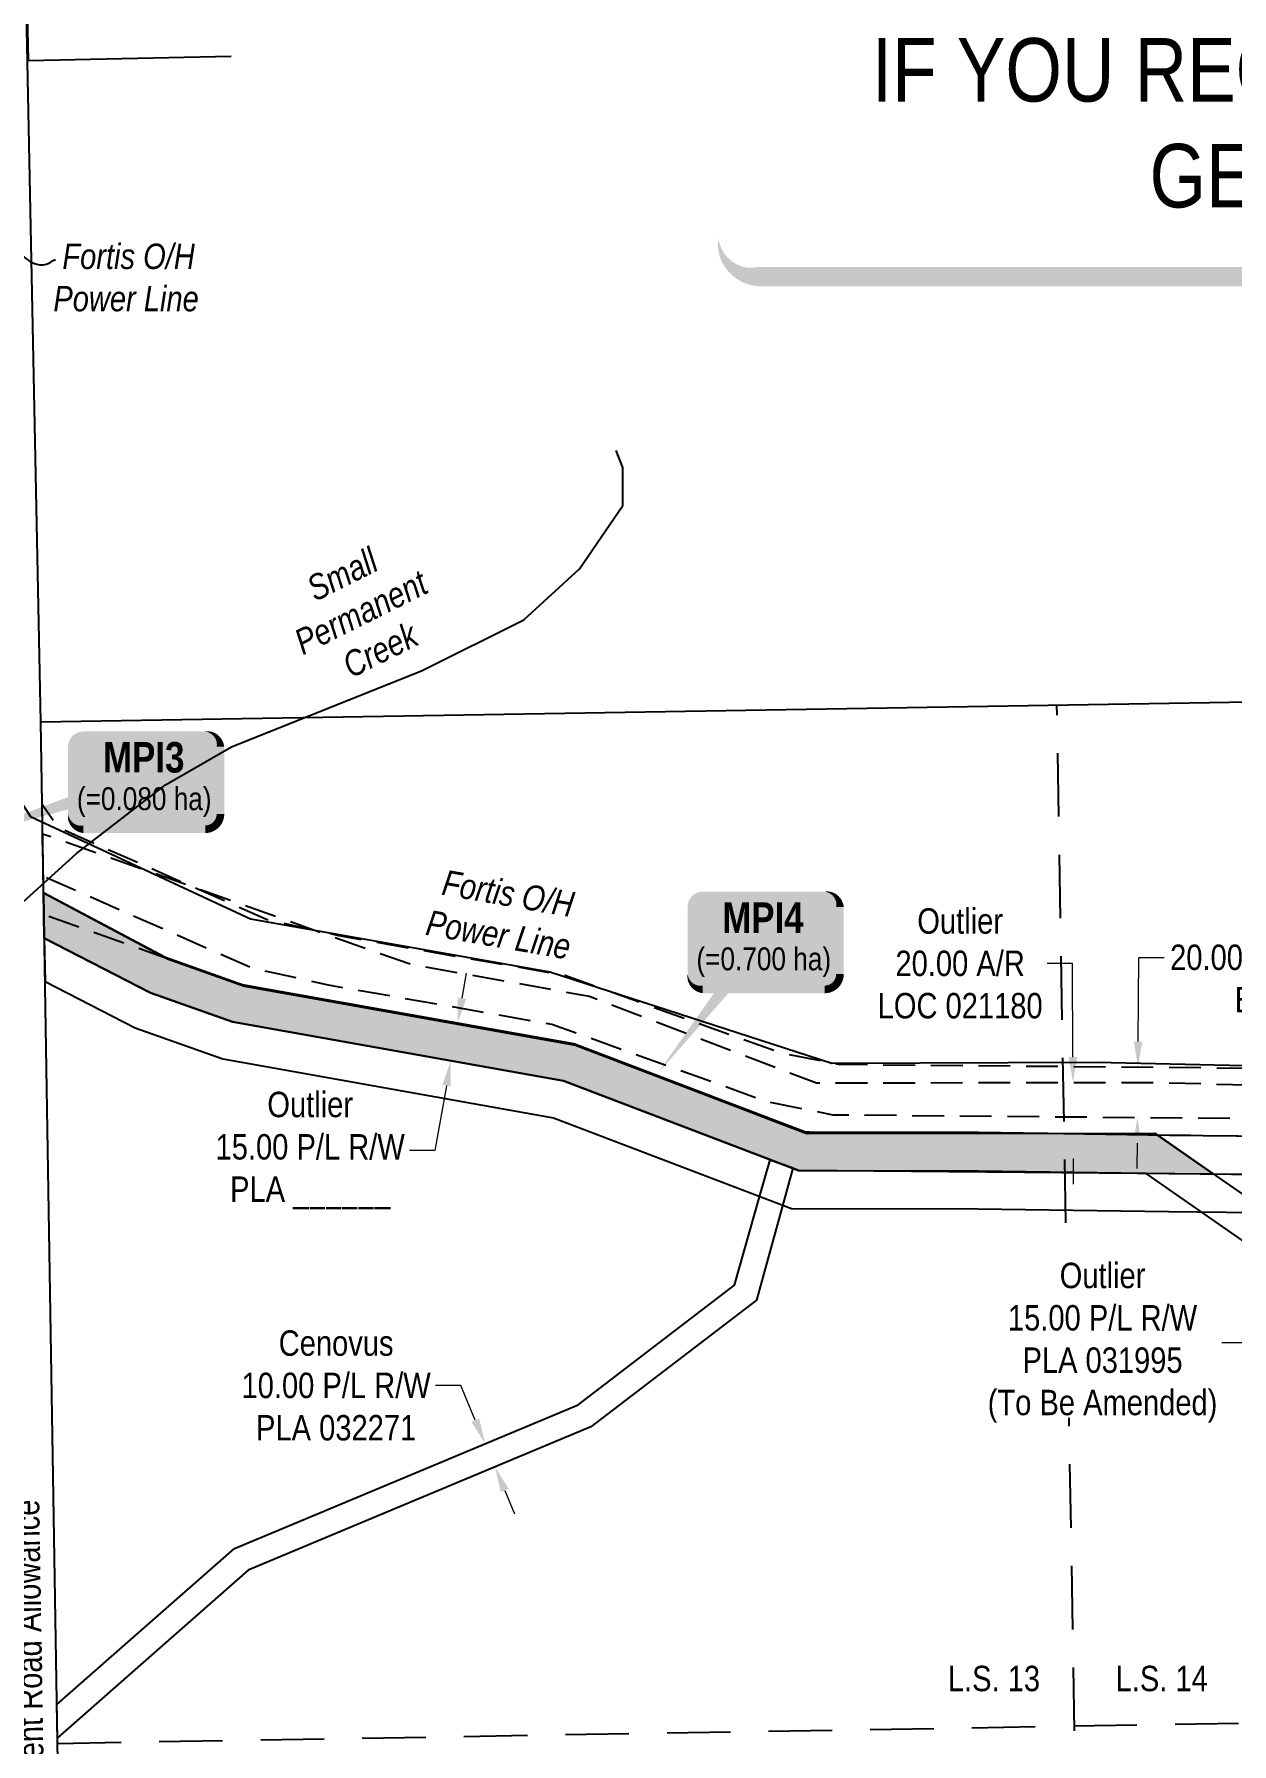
# Model space of a CAD drawing. Extents: x 585085 to 587865, y 5988993 to 5990821.
# Drawn here: x 586020 to 586491, y 5989511 to 5990184 of the extents above; entities that cross this region are included whole.
import ezdxf
from ezdxf.enums import TextEntityAlignment as Align

# ---------------------------------------------------------------- set-up
doc = ezdxf.new("R2010")
doc.units = 0
doc.header["$LTSCALE"] = 5
doc.header["$PDSIZE"] = 0.5
for name, pattern in [('foc-ACCESSROAD', [3.75, 2.5, -1.25]), ('foc-FLOWLINE', [3.75, 2.5, -1.25]), ('foc-LSD', [8, 5, -3])]:
    doc.linetypes.add(name, pattern=pattern)
doc.layers.get('Defpoints').update_dxf_attribs({"color": 9})
for name, color, linetype in [('AS-POWER', 104, 'foc-POWER'), ('C-AR', 13, 'foc-ACCESSROAD'), ('C-RW', 13, 'Continuous'), ('F-EZE', 190, 'foc-FLOWLINE'), ('F-RW', 190, 'Continuous'), ('L-ROAD-T', 7, 'Continuous'), ('L-SEC', 7, 'Continuous'), ('L-SECTION-LSD', 7, 'foc-LSD'), ('L-TITLEDB', 4, 'Continuous'), ('P-TEMP-BLOCKS', 250, 'Continuous'), ('P-TEMP-H', 41, 'Continuous'), ('P-TEMP_WORKSPACE', 46, 'Continuous'), ('T-CREEK', 160, 'Continuous'), ('T-WATER-T', 170, 'Continuous')]:
    doc.layers.add(name, color=color, linetype=linetype)
for name, color, linetype, lineweight in [('C-AR-T', 13, 'Continuous', 9), ('C-RW-T', 13, 'Continuous', 9), ('F-EZE-T', 190, 'Continuous', 9), ('F-RW-T', 190, 'Continuous', 9)]:
    doc.layers.add(name, color=color, linetype=linetype, lineweight=lineweight)
doc.layers.add('DISCLAIMER', color=7, linetype='Continuous', plot=False)
doc.styles.add('100L', font='ARIALN.TTF', dxfattribs={"height": 11})
doc.styles.add('80', font='ARIALN.TTF', dxfattribs={"height": 10})
doc.styles.add('80CG', font='ARIALN.TTF', dxfattribs={"height": 10})
doc.styles.add('80L', font='ARIALN.TTF', dxfattribs={"height": 10})
doc.styles.add('BOLD', font='ARIALNB.TTF')
doc.styles.add('foc-LtypeFont', font='ARIALN.TTF', dxfattribs={"height": 7.35})
doc.styles.add('MtXpl_Arial_Narrow', font='ARIALNI.TTF')
doc.linetypes.add('foc-POWER', pattern='A,6,-1,["P",foc-LtypeFont,S=0.2,R=0,X=-0.625,Y=-0.75],-1.24,4', length=12.24)
doc.linetypes.add('foc-TOPO-flowdirection-NOLINE', pattern='A,0,[">",foc-LtypeFont,S=0.3,R=0,X=0,Y=-0.945],-20,[">",foc-LtypeFont,S=0.3,R=0,X=0,Y=-0.945],0', length=20)
doc.dimstyles.new('Compass 5 000', dxfattribs={"dimscale": 5, "dimtxt": 9, "dimasz": 2, "dimexe": 0.2, "dimexo": 0.0625, "dimgap": 0.5, "dimtad": 0, "dimtih": 1, "dimtoh": 1, "dimzin": 0, "dimdsep": 46, "dimtxsty": '80CG', "dimcen": 0.1, "dimse1": 1, "dimse2": 1, "dimclrd": 256, "dimclrt": 256, "dimaunit": 1, "dimadec": 4, "dimazin": 0, "dimtfac": 0.06, "dimtofl": 0, "dimtmove": 0, "dimatfit": 1, "dimfxl": 0.2, "dimtolj": 1, "dimtzin": 0, "dimlwd": -1, "dimarcsym": 0})

# ---------------------------------------------------------------- blocks, each defined once
blk = doc.blocks.new('*D376')
at = {"layer": 'C-AR-T', "transparency": 16777216}
for p, q in [((586428.67, 5989818.27), (586418.67, 5989818.27)), ((586428.78, 5989781.42), (586428.67, 5989818.27)), ((586428.9, 5989741.44), (586428.93, 5989731.44))]:
    blk.add_line(p, q, dxfattribs=at)
for points in [[(586430.45, 5989781.43), (586427.11, 5989781.42), (586428.81, 5989771.42)], [(586430.56, 5989741.44), (586427.23, 5989741.43), (586428.87, 5989751.44)]]:
    blk.add_solid(points, dxfattribs=at)
at = {"layer": 'Defpoints', "color": 0, "transparency": 16777216}
for p in [(586407.68, 5989771.36), (586428.81, 5989771.42), (586407.73, 5989751.37)]:
    blk.add_point(p, dxfattribs=at)
at = {"layer": 'C-AR-T', "transparency": 16777216, "insert": (586384.38, 5989818.27), "char_height": 10, "attachment_point": 5, "style": '80CG'}
blk.add_mtext('\\A1;Outlier\\P20.00 A/R\\PLOC 021180', dxfattribs=at)
blk = doc.blocks.new('*D381')
at = {"layer": 'C-RW-T', "transparency": 16777216}
for p, q in [((586529.9, 5989715.76), (586535.6, 5989723.97)), ((586509.96, 5989686.98), (586497.45, 5989668.95)), ((586497.45, 5989668.95), (586487.45, 5989668.95))]:
    blk.add_line(p, q, dxfattribs=at)
for points in [[(586528.53, 5989716.71), (586531.27, 5989714.81), (586524.2, 5989707.54)], [(586508.59, 5989687.93), (586511.33, 5989686.04), (586515.65, 5989695.2)]]:
    blk.add_solid(points, dxfattribs=at)
at = {"layer": 'Defpoints', "color": 0, "transparency": 16777216}
for p in [(586528.28, 5989704.71), (586515.65, 5989695.2), (586519.74, 5989692.37)]:
    blk.add_point(p, dxfattribs=at)
at = {"layer": 'C-RW-T', "transparency": 16777216, "insert": (586440.44, 5989668.95), "char_height": 10, "attachment_point": 5, "style": '80CG', "bg_fill": 3, "box_fill_scale": 1.1, "bg_fill_color": 256, "bg_fill_true_color": 13158600, "bg_fill_transparency": 0}
blk.add_mtext('\\A1;Outlier\\P15.00 P/L R/W\\PPLA 031995\\P(To Be Amended)', dxfattribs=at)
blk = doc.blocks.new('*D391')
at = {"layer": 'Defpoints', "color": 0, "transparency": 16777216}
for p in [(586204.67, 5989632.34), (586201.25, 5989620.05), (586208.54, 5989623.11)]:
    blk.add_point(p, dxfattribs=at)
at = {"layer": 'F-RW-T', "transparency": 16777216}
for p, q in [((586187.79, 5989652.1), (586177.79, 5989652.1)), ((586193.5, 5989638.5), (586187.79, 5989652.1)), ((586205.11, 5989610.83), (586208.98, 5989601.61))]:
    blk.add_line(p, q, dxfattribs=at)
for points in [[(586195.04, 5989639.14), (586191.97, 5989637.85), (586197.37, 5989629.28)], [(586206.65, 5989611.47), (586203.58, 5989610.18), (586201.25, 5989620.05)]]:
    blk.add_solid(points, dxfattribs=at)
at = {"layer": 'F-RW-T', "transparency": 16777216, "insert": (586138.71, 5989652.1), "char_height": 10, "attachment_point": 5, "style": '80CG'}
blk.add_mtext('\\A1;Cenovus\\P10.00 P/L R/W\\PPLA 032271', dxfattribs=at)
blk = doc.blocks.new('*D401')
at = {"layer": 'C-RW-T', "transparency": 16777216}
for p, q in [((586188.27, 5989804.62), (586190.02, 5989814.46)), ((586182.12, 5989770.17), (586177.57, 5989744.66)), ((586177.57, 5989744.66), (586167.57, 5989744.66))]:
    blk.add_line(p, q, dxfattribs=at)
for points in [[(586186.63, 5989804.91), (586189.91, 5989804.33), (586186.51, 5989794.77)], [(586180.48, 5989770.46), (586183.76, 5989769.88), (586183.88, 5989780.01)]]:
    blk.add_solid(points, dxfattribs=at)
at = {"layer": 'Defpoints', "color": 0, "transparency": 16777216}
for p in [(586188.92, 5989794.34), (586183.88, 5989780.01), (586186.29, 5989779.58)]:
    blk.add_point(p, dxfattribs=at)
at = {"layer": 'C-RW-T', "transparency": 16777216, "insert": (586128.49, 5989744.66), "char_height": 10, "attachment_point": 5, "style": '80CG'}
blk.add_mtext('\\A1;Outlier\\P15.00 P/L R/W\\PPLA ______', dxfattribs=at)
blk = doc.blocks.new('*U402')
at = {"true_color": 0xff8aff}
h = blk.add_hatch(color=211, dxfattribs=at)
edge = h.paths.add_edge_path()
edge.add_line((-24, -20), (24, -20))
edge.add_arc((24, -14), 6, 270, 360)
edge.add_line((30, -14), (30, 12.5))
edge.add_arc((24, 12.5), 6, 0, 90)
edge.add_line((24, 18.5), (-24, 18.5))
edge.add_arc((-24, 12.5), 6, 90, 180)
edge.add_line((-30, 12.5), (-30, -14))
edge.add_arc((-24, -14), 6, 180, 270)
at = {"color": 250, "flags": 128}
blk.add_lwpolyline([(-24, -20, 3, 3, 0), (24, -20, 3, 3, 0.414214), (30, -14, 3, 3, 0), (30, 12.5, 3, 0, 0.414214), (24, 18.5, 0, 0, 0), (-24, 18.5, 0, 0, 0.414214), (-30, 12.5, 0, 0, 0), (-30, -14, 0, 3, 0.414214)], format="xyseb", close=True, dxfattribs=at)
at = {"flags": 128}
blk.add_lwpolyline([(-42.02, -53.44, 0, 7.5, 0), (0, 0, 0, 0, 0)], format="xyseb", dxfattribs=at)
at = {"color": 250}
for tag, p, height, style in [('TEMP_AREA_W1_001', (-9.21, 2.24), 12, 'BOLD'), ('ENTER_TEXT_001', (-30.66, -12.47), 9, '80')]:
    blk.add_attdef(tag, p, '', height=height, dxfattribs=dict(at, style=style))
blk = doc.blocks.new('*D403')
at = {"layer": 'Defpoints', "color": 0, "transparency": 16777216}
for p in [(586454.36, 5989777.52), (586490.87, 5989777.19), (586490.69, 5989757.21)]:
    blk.add_point(p, dxfattribs=at)
at = {"layer": 'F-EZE-T', "transparency": 16777216}
for p, q in [((586454.45, 5989787.52), (586454.75, 5989820.65)), ((586454.75, 5989820.65), (586464.75, 5989820.65)), ((586454.09, 5989747.54), (586454, 5989737.54))]:
    blk.add_line(p, q, dxfattribs=at)
for points in [[(586452.78, 5989787.53), (586456.12, 5989787.5), (586454.36, 5989777.52)], [(586452.42, 5989747.55), (586455.75, 5989747.52), (586454.18, 5989757.54)]]:
    blk.add_solid(points, dxfattribs=at)
at = {"layer": 'F-EZE-T', "transparency": 16777216, "insert": (586524.34, 5989820.65), "char_height": 10, "attachment_point": 5, "style": '80CG'}
blk.add_mtext('\\A1;Fortis\\P20.00 Power Line R/W\\PEZE 060109', dxfattribs=at)
blk = doc.blocks.new('*U407')
at = {"true_color": 0xff8aff}
h = blk.add_hatch(color=211, dxfattribs=at)
edge = h.paths.add_edge_path()
edge.add_line((-24, -20), (24, -20))
edge.add_arc((24, -14), 6, 270, 360)
edge.add_line((30, -14), (30, 12.5))
edge.add_arc((24, 12.5), 6, 0, 90)
edge.add_line((24, 18.5), (-24, 18.5))
edge.add_arc((-24, 12.5), 6, 90, 180)
edge.add_line((-30, 12.5), (-30, -14))
edge.add_arc((-24, -14), 6, 180, 270)
at = {"color": 250, "flags": 128}
blk.add_lwpolyline([(-24, -20, 3, 3, 0), (24, -20, 3, 3, 0.414214), (30, -14, 3, 3, 0), (30, 12.5, 3, 0, 0.414214), (24, 18.5, 0, 0, 0), (-24, 18.5, 0, 0, 0.414214), (-30, 12.5, 0, 0, 0), (-30, -14, 0, 3, 0.414214)], format="xyseb", close=True, dxfattribs=at)
at = {"flags": 128}
blk.add_lwpolyline([(-77.51, -25.31, 0, 7.5, 0), (0, 0, 0, 0, 0)], format="xyseb", dxfattribs=at)
at = {"color": 250}
for tag, p, height, style in [('TEMP_AREA_W1_001', (-9.21, 2.24), 12, 'BOLD'), ('ENTER_TEXT_001', (-30.66, -12.47), 9, '80')]:
    blk.add_attdef(tag, p, '', height=height, dxfattribs=dict(at, style=style))
blk = doc.blocks.new('Disclaimer_Legal')
at = {"layer": 'DISCLAIMER', "color": 254, "flags": 128}
blk.add_lwpolyline([(-3612.9, -1104.6, 37.5, 37.5, 0), (4096.1, -1104.6, 37.5, 37.5, 0.414214), (4171.1, -1029.6, 37.5, 37.5, 0), (4171.1, 2078.7, 37.5, 0, 0.414214), (4096.1, 2153.7, 0, 0, 0), (-3612.9, 2153.7, 0, 0, 0.414214), (-3687.9, 2078.7, 0, 0, 0), (-3687.9, -1029.6, 0, 37.5, 0.414214)], format="xyseb", close=True, dxfattribs=at)
at = {"layer": 'DISCLAIMER', "color": 254, "insert": (241.6, 533.9), "char_height": 125, "width": 7717.568, "attachment_point": 5, "style": '80'}
blk.add_mtext('NOTICE TO THE CORPORATION, PERSON &/OR PERSONS REGARDING THIS COMPUTER AIDED DESIGN AND DRAFTING (CADD) FILES. ACCEPTANCE OF THE CADD DATA IS BASED ON THE FOLLOWING DISCLAIMER WHICH COVERS ALL CADD DATA RECIEVED FROM COMPASS GEOMATICS LTD.\\P{\\fArial Narrow|b1|i0|c0|p34;DISCLAIMER}\\PCOMPASS GEOMATICS LTD. MAKES NO REPRESENTATION OR WARRANTIES, EXPRESS OR IMPLIED, WITH RESPECT TO THE REUSE OF THE DATA PROVIDED HEREWITH, REGARDLESS OF ITS FORMAT OR THE MEANS OF ITS TRANSMISSION. THERE IS NO GUARANTEE OR REPRESENTATION TO THE USER AS TO THE ACCURACY, CURRENCY, SUITABILITY OR RELIABILITY OF THIS DATA FOR ANY PURPOSE. THE USER ACCEPTS THE DATA "AS IS", AND ASSUMES ALL RISKS ASSOCIATED WITH ITS USE. BY ACCEPTANCE OF THIS DATA, THE USER AGREES NOT TO TRANSMIT THIS DATA OR PROVIDE ACCESS OR ANY PART OF IT TO ANOTHER PARTY UNLESS THE USER SHALL INCLUDE WITH THE DATA A COPY OF THIS DISCLAIMER. COMPASS GEOMATICS LTD. ASSUMES NO RESPONSIBILITY FOR ACTUAL OR CONSEQUENTIAL DAMAGE AS A RESULT OF ANY USER\'S RELIANCE ON THIS DATA. THIS CADD FILE IS FOR ILLUSTRATION PURPOSES ONLY.\\PIF YOU REQUIRE MORE ACCURATE INFORMATION, PLEASE CONTACT DARCI ANGLEHART AT COMPASS GEOMATICS LTD. VIA EMAIL: darci.anglehart@compassgeomatics.ca OR CELL: 506-961-7292', dxfattribs=at)

msp = doc.modelspace()

# ---------------------------------------------------------------- hatches: boundary and pattern name
at = {"layer": 'P-TEMP-H'}
h = msp.add_hatch(color=256, dxfattribs=at)
h.dxf.hatch_style = 1
h.paths.add_polyline_path([(586462.136, 5989750.677), (586391.645, 5989751.701), (586323.491, 5989751.818), (586232.267, 5989786.613), (586101.776, 5989809.888), (586071.534, 5989820.578), (586023.53, 5989846.07), (586023.827, 5989828.193), (586065.588, 5989806.777), (586097.936, 5989795.343), (586228.244, 5989772.101), (586320.716, 5989736.83), (586391.524, 5989736.708), (586466.586, 5989735.64), (586484.042, 5989735.448)])

# ---------------------------------------------------------------- linework, layer by layer
at = {"layer": 'AS-POWER'}
msp.add_lwpolyline([(585937.055, 5990182.613), (585959.129, 5990177.005), (586013.379, 5990183.735), (586002.903, 5990105.211), (585999.678, 5990001.716), (585999.211, 5989905.199), (586018.33, 5989876.191), (586104.944, 5989835.901), (586222.811, 5989814.949), (586333.878, 5989779.036), (586438.048, 5989779.398), (586536.881, 5989777.175), (586624.415, 5989786.535), (586711.92, 5989796.553), (586793.788, 5989796.91), (586817.741, 5989776.544), (586825.339, 5989569.786), (586830.017, 5989456.237), (586835.793, 5989125.298), (586859.09, 5989109.973), (586938.074, 5989110.229)], dxfattribs=at)
at = {"layer": 'C-RW'}
msp.add_lwpolyline([(586541.245, 5989677.406), (586478.733, 5989720.862), (586457.553, 5989735.586), (586320.708, 5989736.804), (586318.486, 5989737.652), (586309.648, 5989741.024), (586228.271, 5989772.072), (586097.962, 5989795.287), (586065.582, 5989806.766), (586023.825, 5989828.187), (586023.67, 5989837.579), (586023.53, 5989846.07), (586072.336, 5989820.085), (586102.574, 5989809.346), (586232.947, 5989786.108), (586294.461, 5989762.617), (586313.204, 5989755.46), (586324.036, 5989751.321), (586460.985, 5989751.477), (586483.63, 5989735.735), (586506.184, 5989720.056)], dxfattribs=at)
at = {"layer": 'F-EZE', "flags": 128}
msp.add_lwpolyline([(586938.369, 5989094.556), (586933.214, 5989098.04), (586869.232, 5989097.557), (586848.576, 5989097.147), (586846.458, 5989098.893), (586845.941, 5989099.349), (586836.86, 5989106.808), (586833.947, 5989109.153), (586830.958, 5989111.676), (586830.425, 5989112.115), (586826.781, 5989115.12), (586826.711, 5989119.083), (586826.683, 5989120.704), (586826.64, 5989123.143), (586823.883, 5989280.183), (586821.666, 5989402.328), (586820.938, 5989442.438), (586816.431, 5989551.539), (586816.299, 5989555.589), (586816.252, 5989557.056), (586811.385, 5989707.032), (586809.732, 5989757.952), (586799.58, 5989766.75), (586799.128, 5989767.142), (586793.174, 5989772.302), (586715.427, 5989772.846), (586619.687, 5989764.031), (586619.33, 5989763.998), (586559.942, 5989758.531), (586558.379, 5989758.388), (586540.623, 5989756.752), (586334.357, 5989758.626), (586308.15, 5989763.886), (586223.658, 5989794.265), (586135.73, 5989809.733), (586105.299, 5989816.546), (586023.424, 5989852.588), (586023.145, 5989869.528), (586022.956, 5989881.019), (586029.206, 5989871.907), (586076.937, 5989850.877), (586082.597, 5989848.383), (586111.57, 5989835.619), (586130.244, 5989831.438), (586138.039, 5989829.693), (586139.639, 5989829.269), (586228.808, 5989813.646), (586313.525, 5989783.185), (586336.432, 5989778.587), (586539.797, 5989776.742), (586619.557, 5989784.086), (586620.029, 5989784.13), (586714.579, 5989792.835), (586799.416, 5989792.24), (586800.014, 5989792.236), (586800.69, 5989792.231), (586825.242, 5989770.951), (586829.546, 5989524.97), (586836.571, 5989123.321), (586848.041, 5989123.523), (586855.661, 5989117.203), (586867.388, 5989117.49), (586937.926, 5989118.076)], dxfattribs=at)
at = {"layer": 'F-RW'}
msp.add_lwpolyline([(586104.03, 5989579.421), (586028.993, 5989513.478), (586028.777, 5989526.609), (586098.658, 5989588.019), (586233.96, 5989644.582), (586295.494, 5989691.614), (586305.432, 5989726.356), (586309.648, 5989741.024), (586318.486, 5989737.652), (586314.422, 5989722.925), (586304.202, 5989685.678), (586239.011, 5989635.85), (586104.03, 5989579.421)], close=True, dxfattribs=at)
at = {"layer": 'L-SEC'}
for p, q in [((586022.428, 5989913.421), (586006.383, 5990717.812)), ((586022.427, 5989913.421), (586822.519, 5989926.619)), ((586035.637, 5989109.076), (586022.427, 5989913.421))]:
    msp.add_line(p, q, dxfattribs=at)
at = {"layer": 'L-SECTION-LSD'}
for p, q in [((586436.31, 5989116.202), (586422.473, 5989920.02)), ((586029.032, 5989511.249), (586829.545, 5989524.97))]:
    msp.add_line(p, q, dxfattribs=at)
at = {"layer": 'L-TITLEDB', "flags": 128}
msp.add_lwpolyline([(586094.479, 5990317.102), (586039.239, 5990315.911), (586015.409, 5990270.683), (586017.406, 5990173.747), (586097.414, 5990175.479)], dxfattribs=at)

# ---------------------------------------------------------------- block references
at = {"layer": 'Defpoints', "color": 5, "xscale": 0.2, "yscale": 0.2, "zscale": 0.2}
msp.add_blockref('Disclaimer_Legal', (587026.794, 5990309.599), dxfattribs=at)
at = {"layer": 'P-TEMP-BLOCKS'}
ref = msp.add_blockref('*U407', (586063.157, 5989891.121), dxfattribs=at)
ref.add_attrib('TEMP_AREA_W1_001', 'MPI3', (586046.917, 5989893.468), dxfattribs={"layer": '0', "color": 250, "height": 12, "style": 'BOLD'})
ref.add_attrib('ENTER_TEXT_001', '(=0.080 ha)', (586036.648, 5989878.651), dxfattribs={"layer": '0', "color": 250, "height": 9, "style": '80'})
ref = msp.add_blockref('*U402', (586307.067, 5989828.075), dxfattribs=at)
ref.add_attrib('TEMP_AREA_W1_001', 'MPI4', (586290.696, 5989830.319), dxfattribs={"layer": '0', "color": 250, "height": 12, "style": 'BOLD'})
ref.add_attrib('ENTER_TEXT_001', '(=0.700 ha)', (586280.558, 5989815.604), dxfattribs={"layer": '0', "color": 250, "height": 9, "style": '80'})

# ---------------------------------------------------------------- texts
at = {"layer": 'L-ROAD-T', "style": '80L'}
msp.add_text('Government Road Allowance', height=10, rotation=90.940902, dxfattribs=at).set_placement((586018.02, 5989532.721), align=Align.MIDDLE_CENTER)
at = {"layer": 'T-WATER-T', "insert": (586113.409, 5989963.259), "char_height": 9.99551, "attachment_point": 1, "rotation": 26.566942, "style": '100L'}
msp.add_mtext_dynamic_manual_height_columns('\\pi14.12619;{\\fArial Narrow|b0|i1|c0|p34;Small \\P\\pi0.32612;Permanent \\P\\pi13.22278;Creek}', width=56.55481, gutter_width=54.975, heights=[0], dxfattribs=at)

# ---------------------------------------------------------------- dimensions: what is measured, and where the dimension line sits
at = {"layer": 'C-AR-T'}
dim = msp.add_linear_dim(base=(586428.81, 5989771.423), p1=(586407.733, 5989751.374), p2=(586407.675, 5989771.362), angle=90.16625, text='Outlier\\P20.00 A/R\\PLOC 021180', dimstyle='Compass 5 000', dxfattribs=at)
dim.commit()
dim.dimension.update_dxf_attribs({"geometry": '*D376', "text_midpoint": (586384.383, 5989818.269), "dimtype": 161})
at = {"layer": 'F-RW-T'}
dim = msp.add_linear_dim(base=(586201.245, 5989620.05), p1=(586204.672, 5989632.338), p2=(586208.544, 5989623.113), angle=292.765185, text='Cenovus\\P10.00 P/L R/W\\PPLA 032271', dimstyle='Compass 5 000', dxfattribs=at)
dim.commit()
dim.dimension.update_dxf_attribs({"geometry": '*D391', "text_midpoint": (586138.708, 5989652.103), "dimtype": 161})

# ---------------------------------------------------------------- next in the draw order: texts
at = {"layer": 'AS-POWER', "insert": (586027.063, 5990101.685), "char_height": 9.99116, "width": 57.06861, "attachment_point": 1, "style": 'MtXpl_Arial_Narrow', "bg_fill": 2}
msp.add_mtext('\\pi0.68377; Fortis O/H\\P\\pi0.32597;Power Line ', dxfattribs=at)
at = {"layer": 'AS-POWER', "insert": (586177.816, 5989855.908), "char_height": 9.99116, "width": 57.06861, "attachment_point": 1, "rotation": 350.140162, "style": 'MtXpl_Arial_Narrow', "bg_fill": 2}
msp.add_mtext('\\pi0.68377; Fortis O/H\\P\\pi0.32597;Power Line ', dxfattribs=at)
at = {"layer": 'L-SECTION-LSD', "attachment_point": 1, "style": '100L', "bg_fill": 3, "box_fill_scale": 1.5, "bg_fill_color": 256, "bg_fill_transparency": 0}
for s, width, insert, char_height in [('\\pi1.88794;L.S. 13', 36.81768, (586377.662, 5989541.795), 9.99551), ('L.S. 14', 36.98159, (586445.591, 5989541.795), 9.9955)]:
    msp.add_mtext_dynamic_manual_height_columns(s, width=width, gutter_width=54.975, heights=[0], dxfattribs=dict(at, insert=insert, char_height=char_height))

# ---------------------------------------------------------------- next in the draw order: linework, layer by layer
at = {"layer": 'C-AR', "flags": 128}
msp.add_lwpolyline([(586618.794, 5989716.759), (586618.503, 5989690.989), (586599.89, 5989703.778), (586592.579, 5989708.796), (586580.148, 5989717.348), (586532.822, 5989749.906), (586462.334, 5989750.671), (586391.645, 5989751.701), (586323.491, 5989751.818), (586232.29, 5989786.573), (586101.828, 5989809.824), (586072.336, 5989820.085), (586023.675, 5989837.46), (586023.151, 5989869.375), (586082.597, 5989848.383), (586130.244, 5989831.438), (586168.151, 5989817.957), (586238.315, 5989805.446), (586327.765, 5989771.281), (586461.147, 5989771.486), (586542.637, 5989769.234), (586558.379, 5989758.388), (586594.141, 5989733.746), (586606.564, 5989725.185), (586618.794, 5989716.759)], close=True, dxfattribs=at)
at = {"layer": 'C-RW'}
msp.add_lwpolyline([(586023.827, 5989828.193), (586065.588, 5989806.777), (586097.936, 5989795.343), (586228.244, 5989772.101), (586320.716, 5989736.83), (586391.524, 5989736.708), (586466.586, 5989735.64), (586528.101, 5989734.965), (586598.74, 5989686.376), (586631.616, 5989703.062), (586698.657, 5989714.258), (586696.187, 5989729.047), (586626.881, 5989717.472), (586599.89, 5989703.778), (586532.822, 5989749.906), (586466.779, 5989750.61), (586391.645, 5989751.701), (586323.491, 5989751.818), (586232.267, 5989786.613), (586101.776, 5989809.888), (586071.534, 5989820.578), (586023.53, 5989846.07)], close=True, dxfattribs=at)
at = {"layer": 'C-RW', "flags": 128}
msp.add_lwpolyline([(586528.094, 5989734.958), (586320.708, 5989736.804), (586228.271, 5989772.072), (586097.962, 5989795.287), (586065.582, 5989806.766), (586023.827, 5989828.186), (586024.106, 5989811.192), (586059.62, 5989792.974), (586094.115, 5989780.731), (586224.247, 5989757.547), (586317.926, 5989721.806), (586391.403, 5989721.715), (586466.372, 5989720.623), (586523.353, 5989720.007)], dxfattribs=at)
at = {"layer": 'P-TEMP_WORKSPACE'}
msp.add_lwpolyline([(586462.136, 5989750.677), (586391.645, 5989751.701), (586323.491, 5989751.818), (586232.267, 5989786.613), (586101.776, 5989809.888), (586071.534, 5989820.578), (586023.53, 5989846.07), (586023.827, 5989828.193), (586065.588, 5989806.777), (586097.936, 5989795.343), (586228.244, 5989772.101), (586320.716, 5989736.83), (586391.524, 5989736.708), (586466.586, 5989735.64), (586484.042, 5989735.448)], close=True, dxfattribs=at)
at = {"layer": 'T-CREEK', "flags": 128}
msp.add_lwpolyline([(585955.604, 5989787.454), (585975.543, 5989799.56), (586005.548, 5989833.563), (586036.553, 5989861.566), (586071.558, 5989888.569), (586097.561, 5989903.572), (586172.571, 5989933.577), (586212.576, 5989953.581), (586234.579, 5989973.583), (586251.583, 5989998.585), (586251.584, 5990013.585), (586249.018, 5990020.257)], dxfattribs=at)
at = {"layer": 'T-CREEK', "linetype": 'foc-TOPO-flowdirection-NOLINE', "flags": 128}
msp.add_lwpolyline([(585955.604, 5989787.454), (585975.543, 5989799.56), (586005.548, 5989833.563), (586036.553, 5989861.566), (586071.558, 5989888.569), (586097.561, 5989903.572), (586172.571, 5989933.577), (586212.576, 5989953.581), (586234.579, 5989973.583), (586251.583, 5989998.585), (586251.584, 5990013.585), (586249.018, 5990020.257)], dxfattribs=at)

# ---------------------------------------------------------------- next in the draw order: dimensions: what is measured, and where the dimension line sits
at = {"layer": 'C-RW-T'}
dim = msp.add_linear_dim(base=(586183.878, 5989780.014), p1=(586188.921, 5989794.345), p2=(586186.288, 5989779.584), angle=259.886955, text='Outlier\\P15.00 P/L R/W\\PPLA ______', dimstyle='Compass 5 000', dxfattribs=at)
dim.commit()
dim.dimension.update_dxf_attribs({"geometry": '*D401', "text_midpoint": (586128.487, 5989744.665), "dimtype": 161})

# ---------------------------------------------------------------- next in the draw order: leaders
at = {"layer": 'AS-POWER', "path_type": 1}
msp.add_leader([(586004.764, 5990105.936), (586024.654, 5990093.648), (586028.27, 5990095.455)], dimstyle='Compass 5 000', override={"dimgap": 0.5, "dimtad": 0}, dxfattribs=at)

# ---------------------------------------------------------------- next in the draw order: dimensions: what is measured, and where the dimension line sits
at = {"layer": 'C-RW-T'}
dim = msp.add_linear_dim(base=(586515.654, 5989695.204), p1=(586528.284, 5989704.708), p2=(586519.735, 5989692.375), angle=235.272634, text='Outlier\\P15.00 P/L R/W\\PPLA 031995\\P(To Be Amended)', dimstyle='Compass 5 000', override={"dimtfill": 1}, dxfattribs=at)
dim.commit()
dim.dimension.update_dxf_attribs({"geometry": '*D381', "text_midpoint": (586440.438, 5989668.945), "dimtype": 161})

# ---------------------------------------------------------------- next in the draw order: dimensions: what is measured, and where the dimension line sits
at = {"layer": 'F-EZE-T'}
dim = msp.add_linear_dim(base=(586454.36, 5989777.517), p1=(586490.687, 5989757.206), p2=(586490.868, 5989777.186), angle=89.480141, text='Fortis\\P20.00 Power Line R/W\\PEZE 060109', dimstyle='Compass 5 000', dxfattribs=at)
dim.commit()
dim.dimension.update_dxf_attribs({"geometry": '*D403', "text_midpoint": (586524.345, 5989820.645), "dimtype": 161})

doc.saveas('drawing.dxf')
